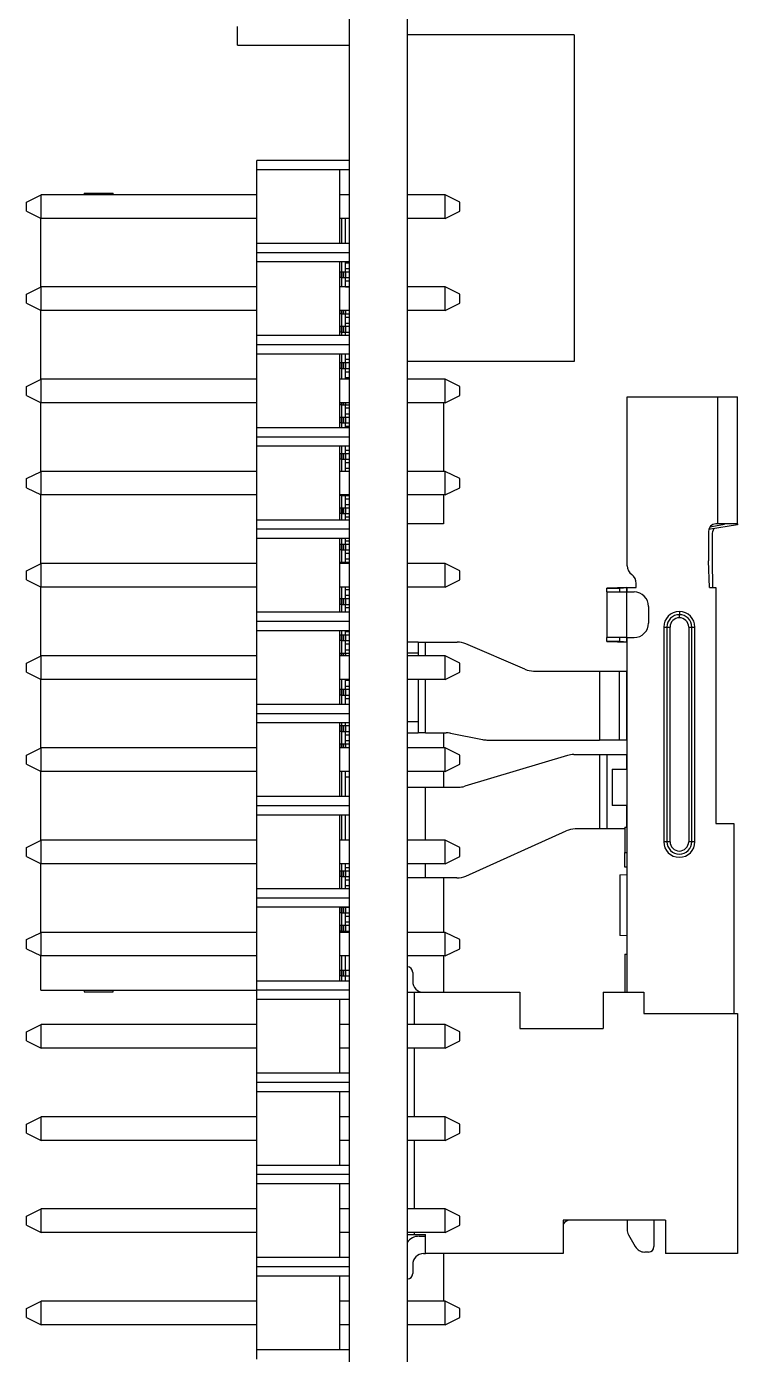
# Model space of a CAD drawing. Header units: millimetres. Extents: x 239 to 841, y 198 to 536.
# Drawn here: x 252.37 to 271.96, y 376.42 to 413 of the extents above; entities that cross this region are included whole.
import ezdxf

# ---------------------------------------------------------------- set-up
doc = ezdxf.new("R2010")
doc.units = ezdxf.units.MM

msp = doc.modelspace()

# ---------------------------------------------------------------- linework, layer by layer
for p, q in [((261.259, 455.71), (261.259, 352.41)), ((262.859, 455.71), (262.859, 352.41)), ((258.185, 412.494), (258.185, 413.002)), ((267.459, 412.778), (262.859, 412.778)), ((267.459, 412.778), (267.459, 403.778)), ((258.185, 412.494), (261.259, 412.494)), ((258.719, 409.059), (258.719, 409.313)), ((261.259, 409.313), (258.719, 409.313)), ((258.719, 407.027), (258.719, 409.059)), ((261.005, 409.059), (258.719, 409.059)), ((261.259, 409.059), (261.005, 409.059)), ((261.005, 407.027), (261.005, 409.059)), ((252.369, 408.168), (252.769, 408.368)), ((258.719, 408.368), (252.769, 408.368)), ((252.769, 407.718), (252.769, 408.368)), ((253.959, 408.41), (253.959, 408.368)), ((253.959, 408.41), (254.759, 408.41)), ((254.759, 408.368), (254.759, 408.41)), ((261.259, 408.368), (261.005, 408.368)), ((263.907, 408.368), (262.859, 408.368)), ((264.307, 408.168), (263.907, 408.368)), ((263.907, 407.718), (263.907, 408.368)), ((252.369, 407.918), (252.369, 408.168)), ((252.369, 407.918), (252.769, 407.718)), ((263.907, 407.718), (264.307, 407.918)), ((264.307, 407.918), (264.307, 408.168)), ((252.759, 405.823), (252.759, 407.723)), ((258.719, 407.718), (252.769, 407.718)), ((261.259, 407.718), (261.005, 407.718)), ((261.059, 407.027), (261.059, 407.718)), ((261.159, 407.027), (261.159, 407.718)), ((263.907, 407.718), (262.859, 407.718)), ((258.719, 406.773), (258.719, 407.027)), ((261.005, 407.027), (258.719, 407.027)), ((261.259, 407.027), (261.005, 407.027)), ((258.719, 406.519), (258.719, 406.773)), ((261.259, 406.773), (258.719, 406.773)), ((258.719, 404.487), (258.719, 406.519)), ((261.005, 406.519), (258.719, 406.519)), ((261.005, 404.487), (261.005, 406.519)), ((261.259, 406.519), (261.005, 406.519)), ((261.059, 405.828), (261.059, 406.519)), ((261.159, 406.234), (261.159, 406.519)), ((261.259, 406.485), (261.159, 406.485)), ((261.009, 406.235), (261.005, 406.235)), ((261.005, 406.085), (261.009, 406.085)), ((261.059, 406.235), (261.009, 406.235)), ((261.009, 406.085), (261.009, 406.235)), ((261.059, 406.085), (261.009, 406.085)), ((261.064, 406.235), (261.059, 406.235)), ((261.059, 406.085), (261.059, 406.235)), ((261.059, 406.085), (261.064, 406.085)), ((261.114, 406.235), (261.064, 406.235)), ((261.064, 406.085), (261.064, 406.235)), ((261.064, 406.085), (261.114, 406.085)), ((261.159, 406.235), (261.114, 406.235)), ((261.114, 406.085), (261.114, 406.235)), ((261.114, 406.085), (261.159, 406.085)), ((261.159, 406.335), (261.259, 406.335)), ((261.259, 406.235), (261.159, 406.235)), ((261.159, 406.235), (261.159, 406.085)), ((261.159, 405.828), (261.159, 406.085)), ((261.159, 406.085), (261.259, 406.085)), ((252.369, 405.628), (252.769, 405.828)), ((258.719, 405.828), (252.769, 405.828)), ((252.769, 405.178), (252.769, 405.828)), ((261.259, 405.828), (261.005, 405.828)), ((261.259, 405.985), (261.159, 405.985)), ((261.159, 405.835), (261.259, 405.835)), ((263.907, 405.828), (262.859, 405.828)), ((264.307, 405.628), (263.907, 405.828)), ((263.907, 405.178), (263.907, 405.828)), ((252.369, 405.378), (252.369, 405.628)), ((252.369, 405.378), (252.769, 405.178)), ((263.907, 405.178), (264.307, 405.378)), ((264.307, 405.378), (264.307, 405.628)), ((252.759, 403.283), (252.759, 405.183)), ((258.719, 405.178), (252.769, 405.178)), ((261.259, 405.178), (261.005, 405.178)), ((261.005, 405.085), (261.009, 405.085)), ((261.009, 405.085), (261.009, 405.178)), ((261.059, 405.085), (261.009, 405.085)), ((261.059, 404.487), (261.059, 405.178)), ((261.059, 405.085), (261.059, 405.178)), ((261.059, 405.085), (261.064, 405.085)), ((261.064, 405.085), (261.064, 405.178)), ((261.064, 405.085), (261.114, 405.085)), ((261.114, 405.085), (261.114, 405.178)), ((261.114, 405.085), (261.159, 405.085)), ((261.159, 405.178), (261.159, 405.085)), ((261.159, 404.735), (261.159, 405.085)), ((261.159, 405.085), (261.259, 405.085)), ((261.259, 404.985), (261.159, 404.985)), ((263.907, 405.178), (262.859, 405.178)), ((261.009, 404.735), (261.005, 404.735)), ((261.059, 404.735), (261.009, 404.735)), ((261.009, 404.585), (261.009, 404.735)), ((261.064, 404.735), (261.059, 404.735)), ((261.059, 404.585), (261.059, 404.735)), ((261.114, 404.735), (261.064, 404.735)), ((261.064, 404.585), (261.064, 404.735)), ((261.159, 404.735), (261.114, 404.735)), ((261.114, 404.585), (261.114, 404.735)), ((261.159, 404.835), (261.259, 404.835)), ((261.259, 404.735), (261.159, 404.735)), ((261.159, 404.735), (261.159, 404.585)), ((258.719, 404.233), (258.719, 404.487)), ((261.005, 404.487), (258.719, 404.487)), ((258.719, 403.979), (258.719, 404.233)), ((261.259, 404.233), (258.719, 404.233)), ((261.005, 404.585), (261.009, 404.585)), ((261.259, 404.487), (261.005, 404.487)), ((261.059, 404.585), (261.009, 404.585)), ((261.059, 404.585), (261.064, 404.585)), ((261.064, 404.585), (261.114, 404.585)), ((261.114, 404.585), (261.159, 404.585)), ((261.159, 404.487), (261.159, 404.585)), ((261.159, 404.585), (261.259, 404.585)), ((258.719, 401.947), (258.719, 403.979)), ((261.005, 403.979), (258.719, 403.979)), ((261.005, 401.947), (261.005, 403.979)), ((261.259, 403.979), (261.005, 403.979)), ((261.059, 403.288), (261.059, 403.979)), ((261.159, 403.735), (261.159, 403.979)), ((261.009, 403.735), (261.005, 403.735)), ((261.005, 403.585), (261.009, 403.585)), ((261.059, 403.735), (261.009, 403.735)), ((261.009, 403.585), (261.009, 403.735)), ((261.059, 403.585), (261.009, 403.585)), ((261.064, 403.735), (261.059, 403.735)), ((261.059, 403.585), (261.059, 403.735)), ((261.059, 403.585), (261.064, 403.585)), ((261.114, 403.735), (261.064, 403.735)), ((261.064, 403.585), (261.064, 403.735)), ((261.064, 403.585), (261.114, 403.585)), ((261.159, 403.735), (261.114, 403.735)), ((261.114, 403.585), (261.114, 403.735)), ((261.114, 403.585), (261.159, 403.585)), ((261.159, 403.835), (261.259, 403.835)), ((261.259, 403.735), (261.159, 403.735)), ((261.159, 403.735), (261.159, 403.585)), ((261.159, 403.585), (261.259, 403.585)), ((261.159, 403.288), (261.159, 403.584)), ((267.459, 403.778), (262.859, 403.778)), ((252.369, 403.088), (252.769, 403.288)), ((258.719, 403.288), (252.769, 403.288)), ((252.769, 402.638), (252.769, 403.288)), ((261.259, 403.288), (261.005, 403.288)), ((261.259, 403.485), (261.159, 403.485)), ((261.159, 403.335), (261.259, 403.335)), ((263.907, 403.288), (262.859, 403.288)), ((264.307, 403.088), (263.907, 403.288)), ((263.907, 402.638), (263.907, 403.288)), ((252.369, 402.838), (252.369, 403.088)), ((252.369, 402.838), (252.769, 402.638)), ((263.907, 402.638), (264.307, 402.838)), ((264.307, 402.838), (264.307, 403.088)), ((268.919, 402.799), (271.409, 402.799)), ((268.919, 398.149), (268.919, 402.799)), ((271.409, 402.799), (271.959, 402.799)), ((271.409, 402.799), (271.409, 399.299)), ((271.959, 401.099), (271.959, 402.799)), ((252.759, 400.743), (252.759, 402.643)), ((258.719, 402.638), (252.769, 402.638)), ((261.259, 402.638), (261.005, 402.638)), ((261.005, 402.585), (261.009, 402.585)), ((261.009, 402.585), (261.009, 402.638)), ((261.059, 402.585), (261.009, 402.585)), ((261.059, 401.947), (261.059, 402.638)), ((261.059, 402.585), (261.059, 402.638)), ((261.059, 402.585), (261.064, 402.585)), ((261.064, 402.585), (261.064, 402.638)), ((261.064, 402.585), (261.114, 402.585)), ((261.114, 402.585), (261.114, 402.638)), ((261.114, 402.585), (261.159, 402.585)), ((261.159, 402.638), (261.159, 402.585)), ((261.159, 402.235), (261.159, 402.585)), ((261.159, 402.585), (261.259, 402.585)), ((261.259, 402.485), (261.159, 402.485)), ((263.907, 402.638), (262.859, 402.638)), ((263.859, 402.638), (263.859, 400.748)), ((261.009, 402.235), (261.005, 402.235)), ((261.005, 402.085), (261.009, 402.085)), ((261.059, 402.235), (261.009, 402.235)), ((261.009, 402.085), (261.009, 402.235)), ((261.059, 402.085), (261.009, 402.085)), ((261.064, 402.235), (261.059, 402.235)), ((261.059, 402.085), (261.059, 402.235)), ((261.059, 402.085), (261.064, 402.085)), ((261.114, 402.235), (261.064, 402.235)), ((261.064, 402.085), (261.064, 402.235)), ((261.064, 402.085), (261.114, 402.085)), ((261.159, 402.235), (261.114, 402.235)), ((261.114, 402.085), (261.114, 402.235)), ((261.114, 402.085), (261.159, 402.085)), ((261.159, 402.335), (261.259, 402.335)), ((261.259, 402.235), (261.159, 402.235)), ((261.159, 402.235), (261.159, 402.085)), ((261.159, 401.947), (261.159, 402.085)), ((261.159, 402.085), (261.259, 402.085)), ((258.719, 401.693), (258.719, 401.947)), ((261.005, 401.947), (258.719, 401.947)), ((258.719, 401.439), (258.719, 401.693)), ((261.259, 401.693), (258.719, 401.693)), ((261.259, 401.947), (261.005, 401.947)), ((261.259, 401.985), (261.159, 401.985)), ((258.719, 399.407), (258.719, 401.439)), ((261.005, 401.439), (258.719, 401.439)), ((261.005, 399.407), (261.005, 401.439)), ((261.259, 401.439), (261.005, 401.439)), ((261.059, 400.748), (261.059, 401.439)), ((261.159, 401.235), (261.159, 401.439)), ((261.159, 401.335), (261.259, 401.335)), ((261.009, 401.235), (261.005, 401.235)), ((261.005, 401.085), (261.009, 401.085)), ((261.059, 401.235), (261.009, 401.235)), ((261.009, 401.085), (261.009, 401.235)), ((261.059, 401.085), (261.009, 401.085)), ((261.064, 401.235), (261.059, 401.235)), ((261.059, 401.085), (261.059, 401.235)), ((261.059, 401.085), (261.064, 401.085)), ((261.114, 401.235), (261.064, 401.235)), ((261.064, 401.085), (261.064, 401.235)), ((261.064, 401.085), (261.114, 401.085)), ((261.159, 401.235), (261.114, 401.235)), ((261.114, 401.085), (261.114, 401.235)), ((261.114, 401.085), (261.159, 401.085)), ((261.259, 401.235), (261.159, 401.235)), ((261.159, 401.235), (261.159, 401.085)), ((261.159, 401.085), (261.259, 401.085)), ((261.159, 400.748), (261.159, 401.084)), ((261.259, 400.985), (261.159, 400.985)), ((271.959, 400.999), (271.959, 401.099)), ((271.959, 399.299), (271.959, 400.999)), ((252.369, 400.548), (252.769, 400.748)), ((252.769, 400.098), (252.769, 400.748)), ((258.719, 400.748), (252.769, 400.748)), ((261.259, 400.748), (261.005, 400.748)), ((261.159, 400.835), (261.259, 400.835)), ((263.907, 400.748), (262.859, 400.748)), ((264.307, 400.548), (263.907, 400.748)), ((263.907, 400.098), (263.907, 400.748)), ((252.369, 400.298), (252.369, 400.548)), ((252.369, 400.298), (252.769, 400.098)), ((263.907, 400.098), (264.307, 400.298)), ((264.307, 400.298), (264.307, 400.548)), ((252.759, 398.203), (252.759, 400.103)), ((258.719, 400.098), (252.769, 400.098)), ((261.259, 400.098), (261.005, 400.098)), ((261.005, 400.085), (261.009, 400.085)), ((261.009, 400.085), (261.009, 400.098)), ((261.059, 400.085), (261.009, 400.085)), ((261.059, 399.407), (261.059, 400.098)), ((261.059, 400.085), (261.059, 400.098)), ((261.059, 400.085), (261.064, 400.085)), ((261.064, 400.085), (261.064, 400.098)), ((261.064, 400.085), (261.114, 400.085)), ((261.114, 400.085), (261.114, 400.098)), ((261.114, 400.085), (261.159, 400.085)), ((261.159, 400.098), (261.159, 400.085)), ((261.159, 399.735), (261.159, 400.085)), ((261.159, 400.085), (261.259, 400.085)), ((261.259, 399.985), (261.159, 399.985)), ((263.907, 400.098), (262.859, 400.098)), ((263.859, 400.098), (263.859, 399.301)), ((261.005, 399.735), (261.009, 399.735)), ((261.009, 399.585), (261.005, 399.585)), ((261.059, 399.735), (261.009, 399.735)), ((261.009, 399.585), (261.009, 399.735)), ((261.059, 399.585), (261.009, 399.585)), ((261.064, 399.735), (261.059, 399.735)), ((261.059, 399.735), (261.059, 399.585)), ((261.059, 399.585), (261.064, 399.585)), ((261.114, 399.735), (261.064, 399.735)), ((261.064, 399.735), (261.064, 399.585)), ((261.064, 399.585), (261.114, 399.585)), ((261.159, 399.735), (261.114, 399.735)), ((261.114, 399.585), (261.114, 399.735)), ((261.114, 399.585), (261.159, 399.585)), ((261.159, 399.835), (261.259, 399.835)), ((261.259, 399.735), (261.159, 399.735)), ((261.159, 399.735), (261.159, 399.585)), ((261.159, 399.407), (261.159, 399.585)), ((261.159, 399.585), (261.259, 399.585)), ((261.259, 399.485), (261.159, 399.485)), ((258.719, 399.153), (258.719, 399.407)), ((261.005, 399.407), (258.719, 399.407)), ((258.719, 398.899), (258.719, 399.153)), ((261.259, 399.153), (258.719, 399.153)), ((261.259, 399.407), (261.005, 399.407)), ((263.859, 399.301), (262.859, 399.301)), ((271.959, 399.271), (271.164, 399.143)), ((271.202, 399.224), (271.56, 399.281)), ((271.409, 399.299), (271.359, 399.299)), ((271.959, 399.299), (271.409, 399.299)), ((271.56, 399.281), (271.56, 399.299)), ((271.959, 399.299), (271.959, 399.271)), ((258.719, 396.867), (258.719, 398.899)), ((261.005, 398.899), (258.719, 398.899)), ((261.005, 396.867), (261.005, 398.899)), ((261.259, 398.899), (261.005, 398.899)), ((261.059, 398.208), (261.059, 398.899)), ((261.159, 398.735), (261.159, 398.899)), ((261.159, 398.835), (261.259, 398.835)), ((271.159, 399.099), (271.159, 398.319)), ((271.259, 398.999), (271.259, 398.309)), ((261.009, 398.735), (261.005, 398.735)), ((261.005, 398.585), (261.009, 398.585)), ((261.059, 398.735), (261.009, 398.735)), ((261.009, 398.585), (261.009, 398.735)), ((261.059, 398.585), (261.009, 398.585)), ((261.064, 398.735), (261.059, 398.735)), ((261.059, 398.585), (261.059, 398.735)), ((261.059, 398.585), (261.064, 398.585)), ((261.114, 398.735), (261.064, 398.735)), ((261.064, 398.585), (261.064, 398.735)), ((261.064, 398.585), (261.114, 398.585)), ((261.159, 398.735), (261.114, 398.735)), ((261.114, 398.585), (261.114, 398.735)), ((261.114, 398.585), (261.159, 398.585)), ((261.259, 398.735), (261.159, 398.735)), ((261.159, 398.735), (261.159, 398.585)), ((261.159, 398.585), (261.259, 398.585)), ((261.159, 398.234), (261.159, 398.584)), ((261.259, 398.485), (261.159, 398.485)), ((252.369, 398.008), (252.769, 398.208)), ((258.719, 398.208), (252.769, 398.208)), ((252.769, 397.558), (252.769, 398.208)), ((261.009, 398.235), (261.005, 398.235)), ((261.259, 398.208), (261.005, 398.208)), ((261.059, 398.235), (261.009, 398.235)), ((261.009, 398.208), (261.009, 398.235)), ((261.064, 398.235), (261.059, 398.235)), ((261.059, 398.208), (261.059, 398.235)), ((261.114, 398.235), (261.064, 398.235)), ((261.064, 398.208), (261.064, 398.235)), ((261.159, 398.235), (261.114, 398.235)), ((261.114, 398.208), (261.114, 398.235)), ((261.159, 398.335), (261.259, 398.335)), ((261.259, 398.235), (261.159, 398.235)), ((261.159, 398.235), (261.159, 398.208)), ((263.907, 398.208), (262.859, 398.208)), ((264.307, 398.008), (263.907, 398.208)), ((263.907, 397.558), (263.907, 398.208)), ((271.189, 397.547), (271.159, 398.279)), ((271.259, 398.289), (271.274, 397.549)), ((252.369, 397.758), (252.369, 398.008)), ((252.369, 397.758), (252.769, 397.558)), ((263.907, 397.558), (264.307, 397.758)), ((264.307, 397.758), (264.307, 398.008)), ((269.169, 397.547), (269.169, 397.662)), ((252.759, 395.664), (252.759, 397.563)), ((258.719, 397.558), (252.769, 397.558)), ((261.259, 397.558), (261.005, 397.558)), ((261.059, 396.868), (261.059, 397.558)), ((261.159, 397.235), (261.159, 397.558)), ((261.259, 397.485), (261.159, 397.485)), ((261.159, 397.335), (261.259, 397.335)), ((263.907, 397.558), (262.859, 397.558)), ((268.359, 397.532), (268.359, 397.53)), ((268.359, 397.425), (268.359, 397.53)), ((268.359, 397.53), (268.709, 397.53)), ((268.359, 397.425), (268.909, 397.425)), ((268.359, 397.425), (268.359, 396.17)), ((268.709, 397.53), (268.709, 397.425)), ((268.909, 397.549), (269.169, 397.549)), ((268.909, 397.547), (268.909, 397.549)), ((268.909, 397.547), (268.919, 397.547)), ((268.909, 397.425), (268.909, 397.547)), ((268.909, 397.425), (269.109, 397.425)), ((268.909, 396.17), (268.909, 397.425)), ((268.919, 397.547), (269.169, 397.547)), ((268.919, 397.425), (268.919, 397.547)), ((271.189, 397.549), (271.359, 397.549)), ((271.189, 397.547), (271.359, 397.547)), ((271.359, 397.549), (271.359, 397.547)), ((271.359, 397.547), (271.359, 391.047)), ((261.009, 397.235), (261.005, 397.235)), ((261.005, 397.085), (261.009, 397.085)), ((261.059, 397.235), (261.009, 397.235)), ((261.009, 397.085), (261.009, 397.235)), ((261.059, 397.085), (261.009, 397.085)), ((261.064, 397.235), (261.059, 397.235)), ((261.059, 397.085), (261.059, 397.235)), ((261.059, 397.085), (261.064, 397.085)), ((261.114, 397.235), (261.064, 397.235)), ((261.064, 397.085), (261.064, 397.235)), ((261.064, 397.085), (261.114, 397.085)), ((261.159, 397.235), (261.114, 397.235)), ((261.114, 397.085), (261.114, 397.235)), ((261.114, 397.085), (261.159, 397.085)), ((261.259, 397.235), (261.159, 397.235)), ((261.159, 397.235), (261.159, 397.085)), ((261.159, 396.868), (261.159, 397.085)), ((261.159, 397.085), (261.259, 397.085)), ((261.259, 396.985), (261.159, 396.985)), ((269.509, 397.025), (269.509, 396.57)), ((258.719, 396.613), (258.719, 396.867)), ((261.005, 396.867), (258.719, 396.867)), ((258.719, 396.359), (258.719, 396.613)), ((261.259, 396.613), (258.719, 396.613)), ((261.259, 396.867), (261.005, 396.867)), ((270.358, 396.887), (270.358, 396.8)), ((270.358, 396.714), (270.358, 396.8)), ((258.719, 394.327), (258.719, 396.359)), ((261.005, 396.359), (258.719, 396.359)), ((261.005, 394.327), (261.005, 396.359)), ((261.259, 396.359), (261.005, 396.359)), ((261.009, 396.235), (261.005, 396.235)), ((261.059, 396.235), (261.009, 396.235)), ((261.009, 396.085), (261.009, 396.235)), ((261.059, 395.669), (261.059, 396.36)), ((261.064, 396.235), (261.059, 396.235)), ((261.059, 396.085), (261.059, 396.235)), ((261.114, 396.235), (261.064, 396.235)), ((261.064, 396.085), (261.064, 396.235)), ((261.159, 396.235), (261.114, 396.235)), ((261.114, 396.085), (261.114, 396.235)), ((261.159, 396.235), (261.159, 396.36)), ((261.159, 396.335), (261.259, 396.335)), ((261.259, 396.235), (261.159, 396.235)), ((261.159, 396.235), (261.159, 396.085)), ((269.928, 396.457), (270.015, 396.457)), ((269.928, 396.457), (269.928, 390.546)), ((270.015, 396.457), (270.015, 390.546)), ((270.015, 396.457), (270.101, 396.457)), ((270.101, 390.546), (270.101, 396.457)), ((270.615, 396.457), (270.701, 396.457)), ((270.615, 396.457), (270.615, 390.546)), ((270.701, 396.457), (270.788, 396.457)), ((270.701, 390.546), (270.701, 396.457)), ((270.788, 390.546), (270.788, 396.457)), ((261.005, 396.085), (261.009, 396.085)), ((261.059, 396.085), (261.009, 396.085)), ((261.059, 396.085), (261.064, 396.085)), ((261.064, 396.085), (261.114, 396.085)), ((261.114, 396.085), (261.159, 396.085)), ((261.159, 395.735), (261.159, 396.085)), ((261.159, 396.085), (261.259, 396.085)), ((261.259, 395.985), (261.159, 395.985)), ((261.159, 395.835), (261.259, 395.835)), ((263.159, 396.047), (262.859, 396.047)), ((263.159, 396.047), (263.359, 396.047)), ((263.159, 396.047), (263.159, 395.747)), ((263.359, 396.047), (264.235, 396.047)), ((263.359, 395.668), (263.359, 396.047)), ((266.102, 395.296), (264.472, 395.998)), ((268.359, 396.065), (268.359, 396.17)), ((268.909, 396.17), (268.359, 396.17)), ((268.709, 396.065), (268.359, 396.065)), ((268.709, 396.17), (268.709, 396.065)), ((268.909, 396.047), (268.909, 396.17)), ((268.909, 396.17), (269.109, 396.17)), ((268.909, 396.047), (268.919, 396.047)), ((268.919, 386.397), (268.919, 396.17)), ((252.369, 395.468), (252.769, 395.668)), ((252.369, 395.218), (252.369, 395.468)), ((258.719, 395.668), (252.769, 395.668)), ((252.769, 395.018), (252.769, 395.668)), ((261.009, 395.735), (261.005, 395.735)), ((261.259, 395.668), (261.005, 395.668)), ((261.059, 395.735), (261.009, 395.735)), ((261.009, 395.668), (261.009, 395.735)), ((261.064, 395.735), (261.059, 395.735)), ((261.059, 395.668), (261.059, 395.735)), ((261.114, 395.735), (261.064, 395.735)), ((261.064, 395.668), (261.064, 395.735)), ((261.159, 395.735), (261.114, 395.735)), ((261.114, 395.668), (261.114, 395.735)), ((261.259, 395.735), (261.159, 395.735)), ((261.159, 395.735), (261.159, 395.668)), ((262.859, 395.747), (263.159, 395.747)), ((263.907, 395.668), (262.859, 395.668)), ((263.159, 395.747), (263.159, 395.668)), ((264.307, 395.468), (263.907, 395.668)), ((263.907, 395.018), (263.907, 395.668)), ((264.307, 395.218), (264.307, 395.468)), ((252.369, 395.218), (252.769, 395.018)), ((263.907, 395.018), (264.307, 395.218)), ((266.34, 395.247), (268.159, 395.247)), ((268.159, 395.247), (268.709, 395.247)), ((268.159, 395.247), (268.159, 393.347)), ((268.709, 395.247), (268.909, 395.247)), ((268.709, 393.347), (268.709, 395.247)), ((268.909, 395.247), (268.919, 395.247)), ((268.909, 393.347), (268.909, 395.247)), ((252.759, 393.123), (252.759, 395.024)), ((258.719, 395.018), (252.769, 395.018)), ((261.259, 395.018), (261.005, 395.018)), ((261.009, 394.735), (261.005, 394.735)), ((261.059, 394.735), (261.009, 394.735)), ((261.009, 394.585), (261.009, 394.735)), ((261.059, 394.328), (261.059, 395.019)), ((261.064, 394.735), (261.059, 394.735)), ((261.059, 394.585), (261.059, 394.735)), ((261.114, 394.735), (261.064, 394.735)), ((261.064, 394.585), (261.064, 394.735)), ((261.159, 394.735), (261.114, 394.735)), ((261.114, 394.585), (261.114, 394.735)), ((261.159, 394.735), (261.159, 395.019)), ((261.259, 394.985), (261.159, 394.985)), ((261.159, 394.835), (261.259, 394.835)), ((261.259, 394.735), (261.159, 394.735)), ((261.159, 394.735), (261.159, 394.585)), ((263.907, 395.018), (262.859, 395.018)), ((263.159, 395.018), (263.159, 393.847)), ((263.359, 393.547), (263.359, 395.018)), ((261.005, 394.585), (261.009, 394.585)), ((261.059, 394.585), (261.009, 394.585)), ((261.059, 394.585), (261.064, 394.585)), ((261.064, 394.585), (261.114, 394.585)), ((261.114, 394.585), (261.159, 394.585)), ((261.159, 394.328), (261.159, 394.585)), ((261.159, 394.585), (261.259, 394.585)), ((261.259, 394.485), (261.159, 394.485)), ((258.719, 394.073), (258.719, 394.327)), ((261.005, 394.327), (258.719, 394.327)), ((258.719, 393.819), (258.719, 394.073)), ((261.259, 394.073), (258.719, 394.073)), ((261.259, 394.327), (261.005, 394.327)), ((261.159, 394.335), (261.259, 394.335)), ((258.719, 391.787), (258.719, 393.819)), ((261.005, 393.819), (258.719, 393.819)), ((261.005, 391.787), (261.005, 393.819)), ((261.259, 393.819), (261.005, 393.819)), ((261.009, 393.735), (261.005, 393.735)), ((261.059, 393.735), (261.009, 393.735)), ((261.009, 393.585), (261.009, 393.735)), ((261.059, 393.129), (261.059, 393.819)), ((261.064, 393.735), (261.059, 393.735)), ((261.059, 393.585), (261.059, 393.735)), ((261.114, 393.735), (261.064, 393.735)), ((261.064, 393.585), (261.064, 393.735)), ((261.159, 393.735), (261.114, 393.735)), ((261.114, 393.585), (261.114, 393.735)), ((261.159, 393.735), (261.159, 393.819)), ((261.259, 393.735), (261.159, 393.735)), ((261.159, 393.735), (261.159, 393.585)), ((263.159, 393.847), (262.859, 393.847)), ((263.159, 393.847), (263.159, 393.547)), ((261.005, 393.585), (261.009, 393.585)), ((261.059, 393.585), (261.009, 393.585)), ((261.059, 393.585), (261.064, 393.585)), ((261.064, 393.585), (261.114, 393.585)), ((261.114, 393.585), (261.159, 393.585)), ((261.159, 393.235), (261.159, 393.585)), ((261.159, 393.585), (261.259, 393.585)), ((261.259, 393.485), (261.159, 393.485)), ((261.159, 393.335), (261.259, 393.335)), ((262.859, 393.547), (263.159, 393.547)), ((263.359, 393.547), (263.159, 393.547)), ((263.359, 393.547), (263.932, 393.547)), ((263.859, 393.547), (263.859, 393.128)), ((264.05, 393.536), (264.933, 393.359)), ((265.051, 393.347), (268.159, 393.347)), ((268.709, 393.347), (268.159, 393.347)), ((268.909, 393.347), (268.709, 393.347)), ((268.909, 393.347), (268.919, 393.347)), ((252.369, 392.928), (252.769, 393.128)), ((252.369, 392.678), (252.369, 392.928)), ((258.719, 393.128), (252.769, 393.128)), ((252.769, 392.478), (252.769, 393.128)), ((261.009, 393.235), (261.005, 393.235)), ((261.259, 393.128), (261.005, 393.128)), ((261.059, 393.235), (261.009, 393.235)), ((261.009, 393.128), (261.009, 393.235)), ((261.064, 393.235), (261.059, 393.235)), ((261.059, 393.128), (261.059, 393.235)), ((261.114, 393.235), (261.064, 393.235)), ((261.064, 393.128), (261.064, 393.235)), ((261.159, 393.235), (261.114, 393.235)), ((261.114, 393.128), (261.114, 393.235)), ((261.259, 393.235), (261.159, 393.235)), ((261.159, 393.235), (261.159, 393.128)), ((263.907, 393.128), (262.859, 393.128)), ((264.307, 392.928), (263.907, 393.128)), ((263.907, 392.478), (263.907, 393.128)), ((264.307, 392.678), (264.307, 392.928)), ((267.274, 392.922), (264.443, 392.073)), ((267.447, 392.947), (268.159, 392.947)), ((268.159, 392.947), (268.359, 392.947)), ((268.159, 392.947), (268.159, 390.897)), ((268.359, 392.947), (268.909, 392.947)), ((268.359, 392.947), (268.359, 390.897)), ((268.909, 392.947), (268.919, 392.947)), ((268.909, 392.547), (268.909, 392.947)), ((252.369, 392.678), (252.769, 392.478)), ((263.907, 392.478), (264.307, 392.678)), ((268.509, 392.547), (268.509, 391.547)), ((268.509, 392.547), (268.919, 392.547)), ((252.759, 390.583), (252.759, 392.484)), ((258.719, 392.478), (252.769, 392.478)), ((261.259, 392.478), (261.005, 392.478)), ((261.059, 391.788), (261.059, 392.478)), ((261.159, 391.788), (261.159, 392.478)), ((261.159, 392.335), (261.259, 392.335)), ((263.907, 392.478), (262.859, 392.478)), ((263.859, 392.478), (263.859, 392.047)), ((262.859, 392.047), (263.359, 392.047)), ((263.359, 392.047), (264.271, 392.047)), ((263.359, 390.588), (263.359, 392.047)), ((258.719, 391.533), (258.719, 391.787)), ((261.005, 391.787), (258.719, 391.787)), ((258.719, 391.279), (258.719, 391.533)), ((261.259, 391.533), (258.719, 391.533)), ((261.259, 391.787), (261.005, 391.787)), ((268.919, 391.547), (268.509, 391.547)), ((268.909, 390.947), (268.909, 391.547)), ((258.719, 389.247), (258.719, 391.279)), ((261.005, 391.279), (258.719, 391.279)), ((261.005, 389.247), (261.005, 391.279)), ((261.259, 391.279), (261.005, 391.279)), ((261.059, 390.589), (261.059, 391.279)), ((261.159, 390.589), (261.159, 391.279)), ((264.476, 389.6), (267.241, 390.844)), ((268.159, 390.897), (267.487, 390.897)), ((268.359, 390.897), (268.159, 390.897)), ((268.859, 390.897), (268.359, 390.897)), ((268.859, 390.947), (268.919, 390.947)), ((268.859, 390.947), (268.859, 390.247)), ((271.359, 391.047), (271.859, 391.047)), ((271.859, 391.047), (271.859, 385.812)), ((252.369, 390.388), (252.769, 390.588)), ((252.369, 390.138), (252.369, 390.388)), ((258.719, 390.588), (252.769, 390.588)), ((252.769, 389.938), (252.769, 390.588)), ((261.259, 390.588), (261.005, 390.588)), ((263.907, 390.588), (262.859, 390.588)), ((264.307, 390.388), (263.907, 390.588)), ((263.907, 389.938), (263.907, 390.588)), ((264.307, 390.138), (264.307, 390.388)), ((270.015, 390.546), (269.928, 390.546)), ((270.101, 390.546), (270.015, 390.546)), ((270.701, 390.546), (270.615, 390.546)), ((270.788, 390.546), (270.701, 390.546)), ((252.369, 390.138), (252.769, 389.938)), ((263.907, 389.938), (264.307, 390.138)), ((268.859, 389.847), (268.859, 390.247)), ((268.859, 390.247), (268.919, 390.247)), ((252.759, 388.043), (252.759, 389.944)), ((258.719, 389.938), (252.769, 389.938)), ((261.259, 389.938), (261.005, 389.938)), ((261.009, 389.735), (261.005, 389.735)), ((261.059, 389.735), (261.009, 389.735)), ((261.009, 389.585), (261.009, 389.735)), ((261.059, 389.248), (261.059, 389.938)), ((261.064, 389.735), (261.059, 389.735)), ((261.059, 389.585), (261.059, 389.735)), ((261.114, 389.735), (261.064, 389.735)), ((261.064, 389.585), (261.064, 389.735)), ((261.159, 389.735), (261.114, 389.735)), ((261.114, 389.585), (261.114, 389.735)), ((261.159, 389.735), (261.159, 389.938)), ((261.159, 389.835), (261.259, 389.835)), ((261.259, 389.735), (261.159, 389.735)), ((261.159, 389.735), (261.159, 389.585)), ((263.907, 389.938), (262.859, 389.938)), ((263.359, 389.547), (263.359, 389.938)), ((268.719, 389.632), (268.719, 387.963)), ((268.919, 389.847), (268.859, 389.847)), ((258.719, 388.993), (258.719, 389.247)), ((261.005, 389.247), (258.719, 389.247)), ((261.005, 389.585), (261.009, 389.585)), ((261.259, 389.247), (261.005, 389.247)), ((261.059, 389.585), (261.009, 389.585)), ((261.059, 389.585), (261.064, 389.585)), ((261.064, 389.585), (261.114, 389.585)), ((261.114, 389.585), (261.159, 389.585)), ((261.159, 389.248), (261.159, 389.585)), ((261.159, 389.585), (261.259, 389.585)), ((261.259, 389.485), (261.159, 389.485)), ((261.159, 389.335), (261.259, 389.335)), ((263.359, 389.547), (262.859, 389.547)), ((264.23, 389.547), (263.359, 389.547)), ((263.859, 389.547), (263.859, 388.048)), ((258.719, 388.739), (258.719, 388.993)), ((261.259, 388.993), (258.719, 388.993)), ((258.719, 386.707), (258.719, 388.739)), ((261.005, 388.739), (258.719, 388.739)), ((261.005, 386.707), (261.005, 388.739)), ((261.259, 388.739), (261.005, 388.739)), ((261.009, 388.735), (261.005, 388.735)), ((261.005, 388.585), (261.009, 388.585)), ((261.059, 388.735), (261.009, 388.735)), ((261.009, 388.585), (261.009, 388.735)), ((261.059, 388.585), (261.009, 388.585)), ((261.059, 388.048), (261.059, 388.739)), ((261.064, 388.735), (261.059, 388.735)), ((261.059, 388.585), (261.059, 388.735)), ((261.059, 388.585), (261.064, 388.585)), ((261.114, 388.735), (261.064, 388.735)), ((261.064, 388.585), (261.064, 388.735)), ((261.064, 388.585), (261.114, 388.585)), ((261.159, 388.735), (261.114, 388.735)), ((261.114, 388.585), (261.114, 388.735)), ((261.114, 388.585), (261.159, 388.585)), ((261.159, 388.735), (261.159, 388.739)), ((261.259, 388.735), (261.159, 388.735)), ((261.159, 388.735), (261.159, 388.585)), ((261.159, 388.235), (261.159, 388.585)), ((261.159, 388.585), (261.259, 388.585)), ((261.009, 388.235), (261.005, 388.235)), ((261.059, 388.235), (261.009, 388.235)), ((261.009, 388.085), (261.009, 388.235)), ((261.064, 388.235), (261.059, 388.235)), ((261.059, 388.085), (261.059, 388.235)), ((261.114, 388.235), (261.064, 388.235)), ((261.064, 388.085), (261.064, 388.235)), ((261.159, 388.235), (261.114, 388.235)), ((261.114, 388.085), (261.114, 388.235)), ((261.259, 388.485), (261.159, 388.485)), ((261.159, 388.335), (261.259, 388.335)), ((261.259, 388.235), (261.159, 388.235)), ((261.159, 388.235), (261.159, 388.085)), ((252.369, 387.848), (252.769, 388.048)), ((252.369, 387.598), (252.369, 387.848)), ((258.719, 388.048), (252.769, 388.048)), ((252.769, 387.398), (252.769, 388.048)), ((261.005, 388.085), (261.009, 388.085)), ((261.259, 388.048), (261.005, 388.048)), ((261.059, 388.085), (261.009, 388.085)), ((261.059, 388.085), (261.064, 388.085)), ((261.064, 388.085), (261.114, 388.085)), ((261.114, 388.085), (261.159, 388.085)), ((261.159, 388.048), (261.159, 388.085)), ((261.159, 388.085), (261.259, 388.085)), ((263.907, 388.048), (262.859, 388.048)), ((263.907, 387.398), (263.907, 388.048)), ((264.307, 387.848), (263.907, 388.048)), ((264.307, 387.598), (264.307, 387.848)), ((252.369, 387.598), (252.769, 387.398)), ((252.759, 386.46), (252.759, 387.403)), ((263.907, 387.398), (264.307, 387.598)), ((268.859, 387.447), (268.919, 387.447)), ((268.859, 387.447), (268.859, 386.397)), ((258.719, 387.398), (252.769, 387.398)), ((261.259, 387.398), (261.005, 387.398)), ((261.059, 386.707), (261.059, 387.399)), ((261.159, 387), (261.159, 387.399)), ((263.907, 387.398), (262.859, 387.398)), ((263.859, 387.398), (263.859, 386.397)), ((258.719, 386.453), (258.719, 386.707)), ((261.005, 386.707), (258.719, 386.707)), ((261.009, 387), (261.005, 387)), ((261.005, 386.85), (261.009, 386.85)), ((261.259, 386.707), (261.005, 386.707)), ((261.059, 387), (261.009, 387)), ((261.009, 386.85), (261.009, 387)), ((261.059, 386.85), (261.009, 386.85)), ((261.064, 387), (261.059, 387)), ((261.059, 386.85), (261.059, 387)), ((261.059, 386.85), (261.064, 386.85)), ((261.114, 387), (261.064, 387)), ((261.064, 386.85), (261.064, 387)), ((261.064, 386.85), (261.114, 386.85)), ((261.159, 387), (261.114, 387)), ((261.114, 386.85), (261.114, 387)), ((261.114, 386.85), (261.159, 386.85)), ((261.259, 387), (261.159, 387)), ((261.159, 387), (261.159, 386.85)), ((261.159, 386.707), (261.159, 386.85)), ((261.159, 386.85), (261.259, 386.85)), ((263.009, 386.947), (263.009, 386.697)), ((252.759, 386.46), (258.719, 386.46)), ((253.959, 386.46), (253.959, 386.41)), ((253.959, 386.41), (254.759, 386.41)), ((254.759, 386.41), (254.759, 386.46)), ((258.719, 386.199), (258.719, 386.453)), ((261.259, 386.453), (258.719, 386.453)), ((262.859, 386.397), (263.059, 386.397)), ((263.059, 386.397), (265.959, 386.397)), ((263.059, 385.508), (263.059, 386.397)), ((265.959, 386.397), (265.959, 385.397)), ((268.259, 386.397), (269.379, 386.397)), ((268.259, 386.397), (268.259, 385.397)), ((269.379, 386.397), (269.379, 385.812)), ((258.719, 384.167), (258.719, 386.199)), ((261.005, 386.199), (258.719, 386.199)), ((261.005, 384.167), (261.005, 386.199)), ((261.259, 386.199), (261.005, 386.199)), ((269.379, 385.812), (271.959, 385.812)), ((271.959, 385.812), (271.959, 379.197)), ((252.369, 385.308), (252.769, 385.508)), ((252.369, 385.058), (252.369, 385.308)), ((258.719, 385.508), (252.769, 385.508)), ((252.769, 384.858), (252.769, 385.508)), ((261.259, 385.508), (261.005, 385.508)), ((263.907, 385.508), (262.859, 385.508)), ((263.907, 384.858), (263.907, 385.508)), ((264.307, 385.308), (263.907, 385.508)), ((264.307, 385.058), (264.307, 385.308)), ((265.959, 385.397), (268.259, 385.397)), ((252.369, 385.058), (252.769, 384.858)), ((258.719, 384.858), (252.769, 384.858)), ((261.259, 384.858), (261.005, 384.858)), ((263.907, 384.858), (262.859, 384.858)), ((263.059, 382.968), (263.059, 384.858)), ((263.907, 384.858), (264.307, 385.058)), ((258.719, 383.913), (258.719, 384.167)), ((261.005, 384.167), (258.719, 384.167)), ((261.259, 384.167), (261.005, 384.167)), ((258.719, 383.659), (258.719, 383.913)), ((261.259, 383.913), (258.719, 383.913)), ((258.719, 381.627), (258.719, 383.659)), ((261.005, 383.659), (258.719, 383.659)), ((261.259, 383.659), (261.005, 383.659)), ((261.005, 381.627), (261.005, 383.659)), ((252.369, 382.768), (252.769, 382.968)), ((252.369, 382.518), (252.369, 382.768)), ((252.769, 382.318), (252.769, 382.968)), ((258.719, 382.968), (252.769, 382.968)), ((261.259, 382.968), (261.005, 382.968)), ((263.907, 382.968), (262.859, 382.968)), ((263.907, 382.318), (263.907, 382.968)), ((264.307, 382.768), (263.907, 382.968)), ((264.307, 382.518), (264.307, 382.768)), ((252.369, 382.518), (252.769, 382.318)), ((258.719, 382.318), (252.769, 382.318)), ((261.259, 382.318), (261.005, 382.318)), ((263.907, 382.318), (262.859, 382.318)), ((263.059, 380.428), (263.059, 382.318)), ((263.907, 382.318), (264.307, 382.518)), ((258.719, 381.373), (258.719, 381.627)), ((261.005, 381.627), (258.719, 381.627)), ((261.259, 381.627), (261.005, 381.627)), ((258.719, 381.119), (258.719, 381.373)), ((261.259, 381.373), (258.719, 381.373)), ((258.719, 379.087), (258.719, 381.119)), ((261.005, 381.119), (258.719, 381.119)), ((261.259, 381.119), (261.005, 381.119)), ((261.005, 379.087), (261.005, 381.119)), ((252.369, 380.228), (252.769, 380.428)), ((252.369, 379.978), (252.369, 380.228)), ((258.719, 380.428), (252.769, 380.428)), ((252.769, 379.778), (252.769, 380.428)), ((261.259, 380.428), (261.005, 380.428)), ((263.907, 380.428), (262.859, 380.428)), ((264.307, 380.228), (263.907, 380.428)), ((263.907, 379.778), (263.907, 380.428)), ((264.307, 379.978), (264.307, 380.228)), ((267.159, 380.117), (267.159, 379.197)), ((269.979, 380.117), (267.159, 380.117)), ((268.919, 380.117), (268.919, 379.863)), ((269.659, 380.117), (269.659, 379.391)), ((269.979, 380.117), (269.979, 379.197)), ((252.369, 379.978), (252.769, 379.778)), ((258.719, 379.778), (252.769, 379.778)), ((261.259, 379.778), (261.005, 379.778)), ((263.907, 379.778), (262.859, 379.778)), ((262.859, 379.727), (263.059, 379.727)), ((263.059, 379.727), (263.059, 379.778)), ((263.059, 379.727), (263.359, 379.727)), ((263.359, 379.197), (263.359, 379.727)), ((263.907, 379.778), (264.307, 379.978)), ((263.187, 379.677), (263.359, 379.677)), ((268.959, 379.713), (269.144, 379.391)), ((258.719, 378.833), (258.719, 379.087)), ((261.005, 379.087), (258.719, 379.087)), ((261.259, 379.087), (261.005, 379.087)), ((263.309, 379.197), (263.359, 379.197)), ((267.159, 379.197), (263.359, 379.197)), ((263.859, 379.197), (263.859, 377.888)), ((269.509, 379.241), (269.404, 379.241)), ((271.959, 379.197), (269.979, 379.197)), ((258.719, 378.579), (258.719, 378.833)), ((261.259, 378.833), (258.719, 378.833)), ((263.009, 378.897), (263.009, 378.647)), ((258.719, 376.547), (258.719, 378.579)), ((261.005, 378.579), (258.719, 378.579)), ((261.005, 376.547), (261.005, 378.579)), ((261.259, 378.579), (261.005, 378.579)), ((252.369, 377.688), (252.769, 377.888)), ((252.369, 377.438), (252.369, 377.688)), ((258.719, 377.888), (252.769, 377.888)), ((252.769, 377.238), (252.769, 377.888)), ((261.259, 377.888), (261.005, 377.888)), ((263.907, 377.888), (262.859, 377.888)), ((264.307, 377.688), (263.907, 377.888)), ((263.907, 377.238), (263.907, 377.888)), ((264.307, 377.438), (264.307, 377.688)), ((252.369, 377.438), (252.769, 377.238)), ((258.719, 377.238), (252.769, 377.238)), ((261.259, 377.238), (261.005, 377.238)), ((263.907, 377.238), (262.859, 377.238)), ((263.907, 377.238), (264.307, 377.438)), ((258.719, 376.293), (258.719, 376.547)), ((261.005, 376.547), (258.719, 376.547)), ((261.259, 376.547), (261.005, 376.547))]:
    msp.add_line(p, q)
for points in [[(268.359, 397.532), (268.359, 397.532), (268.359, 397.532), (268.361, 397.533), (268.4, 397.536), (268.909, 397.549)], [(268.909, 397.547), (268.4, 397.534), (268.361, 397.531), (268.359, 397.53), (268.359, 397.53), (268.359, 397.53)], [(268.709, 397.53), (268.709, 397.53), (268.71, 397.531), (268.713, 397.532), (268.724, 397.534), (268.909, 397.547)], [(268.359, 396.065), (268.359, 396.065), (268.359, 396.064), (268.361, 396.064), (268.4, 396.06), (268.909, 396.047)], [(268.909, 396.047), (268.724, 396.06), (268.713, 396.063), (268.71, 396.064), (268.709, 396.064), (268.709, 396.065)], [(268.719, 389.632), (268.72, 389.632), (268.72, 389.633), (268.733, 389.634), (268.919, 389.641)], [(268.919, 387.954), (268.733, 387.96), (268.72, 387.962), (268.72, 387.962), (268.719, 387.963)]]:
    msp.add_lwpolyline(points)
for centre, radius, start, end in [((271.359, 399.099), 0.2, 90, 180), ((271.559, 398.999), 0.3, 146.0616, 180), ((269.219, 398.149), 0.3, 180, 234.4582), ((272.159, 398.319), 1, 180, 182.2906), ((272.259, 398.309), 1, 180, 181.1458), ((268.869, 397.662), 0.3, 360, 54.1711), ((269.109, 397.025), 0.4, 0, 90), ((269.109, 396.57), 0.4, 270, 0), ((270.358, 396.457), 0.43, 90, 180), ((270.358, 396.457), 0.343, 90, 180), ((270.358, 396.457), 0.257, 90, 180), ((270.358, 396.457), 0.43, 360, 90), ((270.358, 396.457), 0.343, 0, 90), ((270.358, 396.457), 0.257, 360, 90), ((264.235, 395.447), 0.6, 66.6976, 90), ((266.34, 395.847), 0.6, 246.6976, 270), ((263.932, 392.947), 0.6, 78.6901, 90), ((265.051, 393.947), 0.6, 258.6901, 270), ((267.447, 392.347), 0.6, 90, 106.6992), ((264.271, 392.647), 0.6, 270, 286.6992), ((267.487, 390.297), 0.6, 90, 114.2277), ((270.358, 390.546), 0.43, 180, 360), ((270.358, 390.546), 0.343, 180, 360), ((270.358, 390.546), 0.257, 180, 360), ((264.23, 390.147), 0.6, 270, 294.2277), ((262.859, 386.947), 0.15, 0, 90), ((263.309, 386.697), 0.3, 180, 270), ((267.338, 379.917), 0.2, 90, 153.9848), ((269.219, 379.863), 0.3, 180, 210), ((263.187, 379.277), 0.4, 90, 145.134), ((269.404, 379.541), 0.3, 210, 270), ((269.509, 379.391), 0.15, 270, 0), ((263.309, 378.897), 0.3, 90, 180), ((262.859, 378.647), 0.15, 270, 360)]:
    msp.add_arc(centre, radius, start, end)
msp.add_ellipse((271.409, 399.299), major_axis=(-0.2, 0), ratio=0.139173, start_param=2.426008, end_param=3.141593)

doc.saveas('drawing.dxf')
